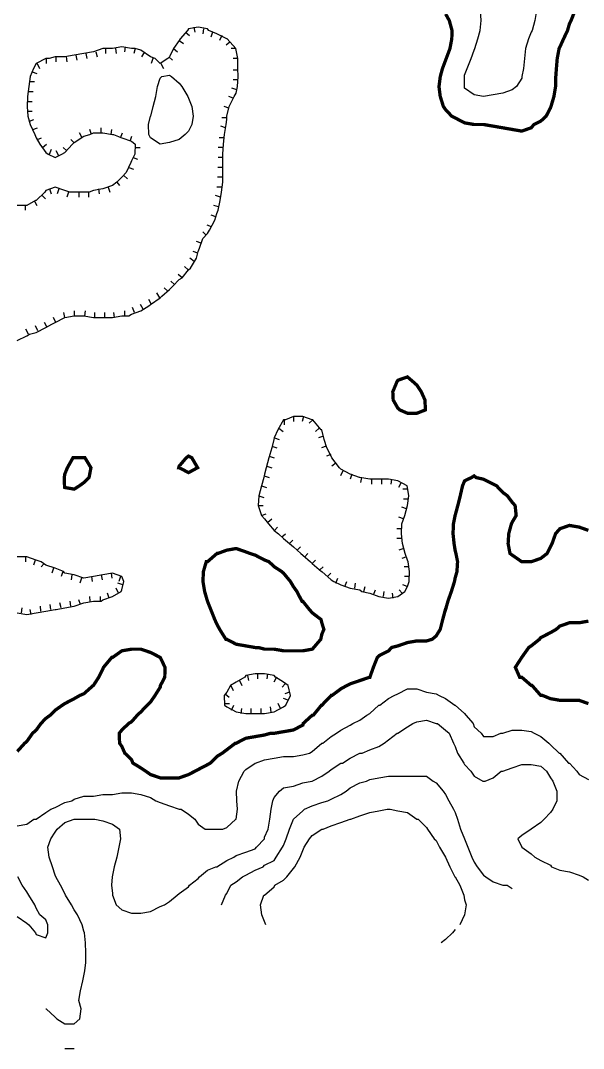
# Model space of a CAD drawing. Extents: x 628896 to 629881, y 4519193 to 4520125.
# Drawn here: x 629102.7 to 629273.2, y 4519224.5 to 4519536 of the extents above; entities that cross this region are included whole.
import ezdxf

# ---------------------------------------------------------------- set-up
doc = ezdxf.new("R2010")
doc.units = 0

msp = doc.modelspace()

# ---------------------------------------------------------------- linework, layer by layer
at = {"layer": 'GSLAYER', "linetype": 'CONTINUOUS', "const_width": 1, "flags": 128}
for points in [[(629270.625, 4519539), (629269.4375, 4519536), (629268.9375, 4519535), (629268.375, 4519533), (629267.1875, 4519530.5), (629266.0625, 4519528), (629265.8125, 4519527.5), (629265.25, 4519524.5), (629265, 4519521.5), (629264.8125, 4519519), (629264.75, 4519516), (629264.25, 4519513), (629263.375, 4519510), (629263.1875, 4519509.5), (629261.875, 4519507), (629260.25, 4519505.5), (629258.1875, 4519504.5), (629257.375, 4519503.5), (629254.5, 4519502.5), (629251.625, 4519503), (629248.75, 4519503.5), (629245.875, 4519504), (629242.9375, 4519504.5), (629240.0625, 4519504.5), (629237.1875, 4519505), (629234.3125, 4519506.5), (629233.3125, 4519507), (629231.4375, 4519509), (629230.75, 4519510), (629229.8125, 4519513), (629229.4375, 4519516), (629229.8125, 4519519), (629230.5, 4519521.5), (629231.4375, 4519524), (629231.625, 4519524.5), (629232.75, 4519527.5), (629233.3125, 4519530.5), (629233.375, 4519533), (629232.5625, 4519536), (629231.4375, 4519538)], [(629217.5625, 4519418), (629217, 4519418.5), (629215.5625, 4519421), (629215.4375, 4519423.5), (629216.6875, 4519426.5), (629217, 4519427), (629219.875, 4519428), (629221.625, 4519426.5), (629222.75, 4519425.5), (629224.0625, 4519423.5), (629225.1875, 4519421), (629225.3125, 4519418), (629222.75, 4519417), (629219.875, 4519417), (629217.5625, 4519418)], [(629116, 4519395), (629115.9375, 4519397.5), (629116.0625, 4519398.5), (629116.875, 4519400.5), (629118.5625, 4519403.5), (629118.9375, 4519403.5), (629121.875, 4519403.5), (629122.1875, 4519403.5), (629124, 4519400.5), (629123.4375, 4519397.5), (629121.875, 4519396), (629120.5, 4519395), (629118.9375, 4519394), (629116.0625, 4519394.5), (629116, 4519395)], [(629150.625, 4519400.5), (629150.75, 4519401), (629152.875, 4519403.5), (629153.5625, 4519404), (629154.5625, 4519403.5), (629156.3125, 4519400.5), (629153.5625, 4519399), (629150.75, 4519400.5), (629150.625, 4519400.5)], [(629101.6875, 4519314.5), (629103.9375, 4519317), (629104.5625, 4519317.5), (629106.3125, 4519320), (629107.4375, 4519321), (629108.875, 4519323), (629110.3125, 4519324.5), (629111.6875, 4519325.5), (629113.1875, 4519327), (629115.3125, 4519328.5), (629116.0625, 4519329), (629118.9375, 4519330.5), (629120.6875, 4519331.5), (629121.875, 4519332), (629124.6875, 4519334.5), (629124.75, 4519334.5), (629126.375, 4519337), (629127.625, 4519339.5), (629127.8125, 4519340), (629130.3125, 4519343), (629130.5625, 4519343), (629133.375, 4519345), (629136.3125, 4519345.5), (629139.125, 4519345.5), (629142.0625, 4519344.5), (629145, 4519343), (629145, 4519343), (629146.4375, 4519340), (629146.375, 4519337), (629145.0625, 4519334.5), (629145, 4519334), (629143.4375, 4519331.5), (629142.0625, 4519329.5), (629141.0625, 4519328.5), (629139.125, 4519326.5), (629138.0625, 4519325.5), (629136.3125, 4519323.5), (629135.4375, 4519323), (629133.375, 4519321), (629132.5625, 4519320), (629132.6875, 4519317), (629133.375, 4519316), (629134.25, 4519314), (629136.3125, 4519312), (629136.6875, 4519311), (629139.125, 4519309.5), (629140.625, 4519308.5), (629142.0625, 4519307.5), (629145, 4519306.5), (629147.8125, 4519306.5), (629150.75, 4519306.5), (629153.5625, 4519307.5), (629155.5, 4519308.5), (629156.4375, 4519309), (629159.3125, 4519310.5), (629160.1875, 4519311), (629162.1875, 4519313), (629163.8125, 4519314), (629165.125, 4519315), (629167.75, 4519317), (629168, 4519317), (629170.875, 4519318.5), (629173.75, 4519319), (629176.625, 4519319.5), (629178.375, 4519320), (629179.5, 4519320), (629182.375, 4519320.5), (629185.3125, 4519321), (629188.1875, 4519322.5), (629188.3125, 4519323), (629191.0625, 4519325.5), (629191.375, 4519325.5), (629193.8125, 4519328.5), (629193.9375, 4519328.5), (629196.8125, 4519331.5), (629197.0625, 4519331.5), (629199.75, 4519333.5), (629201.5625, 4519334.5), (629202.5625, 4519335), (629205.5, 4519336), (629208.4375, 4519337), (629208.5, 4519337), (629209.5625, 4519340), (629210.75, 4519343), (629211.25, 4519343.5), (629214.1875, 4519345), (629215.0625, 4519346), (629217, 4519346.5), (629219.875, 4519347.5), (629222.75, 4519348), (629225.6875, 4519348), (629227.375, 4519348.5), (629228.5625, 4519349.5), (629229.8125, 4519351.5), (629230.5625, 4519354.5), (629231.375, 4519357.5), (629231.4375, 4519357.5), (629232.125, 4519360), (629233.1875, 4519363), (629234.125, 4519366), (629234.3125, 4519367), (629234.875, 4519369), (629235.0625, 4519372), (629234.5625, 4519374.5), (629234.3125, 4519375.5), (629234, 4519377.5), (629233.6875, 4519380.5), (629233.8125, 4519383.5), (629234.3125, 4519386), (629235.125, 4519389), (629235.875, 4519392), (629236.5625, 4519395), (629237.1875, 4519396.5), (629239.25, 4519397.5), (629240.0625, 4519398), (629240.6875, 4519397.5), (629242.9375, 4519397), (629245.875, 4519395.5), (629246.875, 4519395), (629248.75, 4519393), (629250.125, 4519392), (629251.625, 4519390), (629252.5, 4519389), (629252.8125, 4519386), (629251.625, 4519384), (629251.375, 4519383.5), (629250.5625, 4519380.5), (629250.375, 4519377.5), (629250.9375, 4519374.5), (629251.625, 4519374), (629254.5, 4519372), (629257.375, 4519372), (629260.25, 4519373), (629262.1875, 4519374.5), (629263.1875, 4519376.5), (629263.6875, 4519377.5), (629264.75, 4519380.5), (629266.0625, 4519382), (629268.9375, 4519383), (629271.875, 4519382.5), (629274.6875, 4519381.5)], [(629174.6875, 4519346), (629173.75, 4519346), (629170.875, 4519346.5), (629168, 4519347), (629165.125, 4519348.5), (629164.875, 4519348.5), (629163, 4519351.5), (629162.1875, 4519353), (629161.5, 4519354.5), (629160.3125, 4519357.5), (629159.3125, 4519360), (629158.4375, 4519363), (629157.9375, 4519366), (629158.0625, 4519369), (629158.9375, 4519372), (629159.3125, 4519372), (629162.1875, 4519374.5), (629162.4375, 4519374.5), (629165.125, 4519375.5), (629168, 4519376), (629170.875, 4519375), (629172.1875, 4519374.5), (629173.75, 4519374), (629176.625, 4519372.5), (629177.9375, 4519372), (629179.5, 4519370.5), (629181.8125, 4519369), (629182.375, 4519368.5), (629184.4375, 4519366), (629185.3125, 4519364.5), (629186.375, 4519363), (629187.9375, 4519360), (629188.1875, 4519360), (629190.1875, 4519357.5), (629191.0625, 4519356.5), (629193.6875, 4519354.5), (629193.9375, 4519353.5), (629194.5625, 4519351.5), (629193.9375, 4519350), (629193.625, 4519348.5), (629191.5, 4519346), (629191.0625, 4519345.5), (629188.1875, 4519345), (629185.3125, 4519345), (629182.375, 4519345), (629179.5, 4519345.5), (629176.625, 4519345.5), (629174.6875, 4519346)], [(629274.6875, 4519354), (629271.875, 4519353.5), (629268.9375, 4519353.5), (629266.0625, 4519352.5), (629264.9375, 4519351.5), (629263.1875, 4519350.5), (629260.25, 4519349), (629259.875, 4519348.5), (629257.375, 4519346.5), (629256.625, 4519346), (629254.5, 4519343), (629254.5, 4519343), (629252.5625, 4519340), (629253.875, 4519337), (629254.5, 4519337), (629257.375, 4519334.5), (629257.625, 4519334.5), (629260.25, 4519331.5), (629260.75, 4519331.5), (629263.1875, 4519330.5), (629266.0625, 4519330), (629268.9375, 4519330), (629271.875, 4519330), (629274.6875, 4519329)]]:
    msp.add_lwpolyline(points, dxfattribs=at)
at = {"layer": 'GSLAYER', "linetype": 'CONTINUOUS', "flags": 128}
for points in [[(629237.125, 4519516), (629237.125, 4519519), (629237.1875, 4519519.5), (629238, 4519521.5), (629239.1875, 4519524.5), (629240.0625, 4519527), (629240.25, 4519527.5), (629241.25, 4519530.5), (629241.875, 4519533), (629242.1875, 4519536), (629242, 4519539)], [(629258.9375, 4519539), (629258.5, 4519536), (629257.6875, 4519533), (629257.375, 4519532.5), (629256.5625, 4519530.5), (629255.625, 4519527.5), (629255.375, 4519524.5), (629255, 4519521.5), (629254.5, 4519519), (629254.5, 4519518.5), (629252.9375, 4519516), (629251.625, 4519515), (629248.75, 4519514), (629245.875, 4519513.5), (629242.9375, 4519513), (629240.0625, 4519513.5), (629237.1875, 4519515.5), (629237.125, 4519516)], [(629101.6875, 4519439), (629104.5625, 4519440.5), (629105.375, 4519441), (629107.4375, 4519441.5), (629110.3125, 4519443), (629112.125, 4519444), (629113.1875, 4519444.5), (629116.0625, 4519446), (629118.9375, 4519446.5), (629121.875, 4519446.5), (629124.75, 4519446), (629127.625, 4519446), (629130.5625, 4519446), (629133.375, 4519446.5), (629135.4375, 4519446.5), (629136.3125, 4519447), (629139.125, 4519448), (629141.5, 4519449.5), (629142.0625, 4519450), (629145, 4519452), (629145.5, 4519452.5), (629147.8125, 4519454.5), (629148.8125, 4519455.5), (629150.75, 4519457.5), (629151.625, 4519458), (629153.5625, 4519460.5), (629154.125, 4519461), (629155.9375, 4519464), (629156.4375, 4519466), (629156.875, 4519467), (629157.875, 4519470), (629159.3125, 4519471.5), (629159.9375, 4519472.5), (629161.5625, 4519475.5), (629162.1875, 4519477.5), (629162.5625, 4519478.5), (629163.125, 4519481.5), (629163.5625, 4519484), (629163.9375, 4519487), (629163.9375, 4519490), (629164, 4519493), (629164, 4519495.5), (629164.125, 4519498.5), (629164.4375, 4519501.5), (629165, 4519504.5), (629165.125, 4519506), (629165.1875, 4519507), (629165.875, 4519510), (629167.4375, 4519513), (629168, 4519514), (629168.375, 4519516), (629168.5625, 4519519), (629168.5, 4519521.5), (629168.5, 4519524.5), (629168, 4519527), (629167.9375, 4519527.5), (629165.25, 4519530.5), (629165.125, 4519530.5), (629162.1875, 4519532), (629159.75, 4519533), (629159.3125, 4519533.5), (629156.4375, 4519534), (629153.5625, 4519533.5), (629153.25, 4519533), (629151, 4519530.5), (629150.75, 4519530), (629149, 4519527.5), (629147.8125, 4519525), (629147.3125, 4519524.5), (629145, 4519523), (629143.4375, 4519524.5), (629142.0625, 4519525), (629139.125, 4519527), (629137.375, 4519527.5), (629136.3125, 4519527.5), (629133.375, 4519528), (629130.5625, 4519527.5), (629128.1875, 4519527.5), (629127.625, 4519527.5), (629124.75, 4519526.5), (629121.875, 4519526), (629118.9375, 4519525.5), (629116.0625, 4519525), (629113.1875, 4519525), (629111.3125, 4519524.5), (629110.3125, 4519524.5), (629107.4375, 4519523), (629106.5625, 4519521.5), (629105.5625, 4519519), (629105.1875, 4519516), (629104.75, 4519513), (629104.6875, 4519510), (629104.875, 4519507), (629105.625, 4519504.5), (629107, 4519501.5), (629107.4375, 4519500.5), (629108.5625, 4519498.5), (629110.3125, 4519496), (629111, 4519495.5), (629113.1875, 4519494.5), (629115.1875, 4519495.5), (629116.0625, 4519496), (629118.375, 4519498.5), (629118.9375, 4519499), (629121.875, 4519501), (629123.625, 4519501.5), (629124.75, 4519502), (629127.625, 4519502), (629130.5625, 4519501.5), (629130.8125, 4519501.5), (629133.375, 4519500.5), (629136.3125, 4519499.5), (629137.4375, 4519498.5), (629137.3125, 4519495.5), (629136.3125, 4519493.5), (629136.125, 4519493), (629134.625, 4519490), (629133.375, 4519488.5), (629131.875, 4519487), (629130.5625, 4519486), (629127.625, 4519485), (629124.75, 4519484.5), (629123.4375, 4519484), (629121.875, 4519484), (629118.9375, 4519484), (629117.5625, 4519484), (629116.0625, 4519484.5), (629113.1875, 4519485.5), (629110.3125, 4519484.5), (629110.0625, 4519484), (629107.4375, 4519481.5), (629107.1875, 4519481.5), (629104.5625, 4519480), (629101.6875, 4519480)], [(629152.6875, 4519532.5), (629153.875, 4519531.5)], [(629155.125, 4519534), (629155.4375, 4519532.5)], [(629158.125, 4519533.5), (629157.875, 4519532)], [(629160.875, 4519532.5), (629160.3125, 4519531)], [(629150.75, 4519530), (629152, 4519529)], [(629163.625, 4519531.5), (629162.9375, 4519530)], [(629166.0625, 4519529.5), (629165, 4519528.5)], [(629119.4375, 4519525.5), (629119.6875, 4519524)], [(629122.4375, 4519526), (629122.75, 4519524.5)], [(629125.4375, 4519526.5), (629125.9375, 4519525)], [(629128.375, 4519527.5), (629128.375, 4519526)], [(629131.4375, 4519527.5), (629131.625, 4519526)], [(629134.375, 4519528), (629134.125, 4519526.5)], [(629137.375, 4519527.5), (629137, 4519526)], [(629140.1875, 4519526.5), (629139.3125, 4519525)], [(629149, 4519527.5), (629150.1875, 4519526.5)], [(629167.9375, 4519527.5), (629166.4375, 4519527.5)], [(629107.6875, 4519523), (629108.375, 4519521.5)], [(629110.4375, 4519524.5), (629110.4375, 4519523)], [(629113.375, 4519525), (629113.375, 4519523.5)], [(629116.5, 4519525), (629116.6875, 4519523.5)], [(629142.75, 4519524.5), (629142.25, 4519523)], [(629145.1875, 4519523), (629145.9375, 4519521.5)], [(629147.625, 4519525), (629148.6875, 4519524)], [(629168.5, 4519524.5), (629167.0625, 4519524.5)], [(629106.25, 4519520.5), (629107.625, 4519520)], [(629141.5625, 4519501.5), (629141.4375, 4519504.5), (629142.0625, 4519507), (629142.125, 4519507), (629142.875, 4519510), (629143.625, 4519513), (629144.125, 4519516), (629145, 4519518.5), (629145.5, 4519519), (629147.8125, 4519519.5), (629148.375, 4519519), (629150.75, 4519517), (629151.5625, 4519516), (629153.3125, 4519513), (629153.5625, 4519512.5), (629154.5625, 4519510), (629154.9375, 4519507), (629154.5625, 4519504.5), (629153.5625, 4519502.5), (629152.5625, 4519501.5), (629150.75, 4519500), (629147.8125, 4519499), (629145, 4519498.5), (629142.0625, 4519500.5), (629141.5625, 4519501.5)], [(629168.5, 4519521), (629167.0625, 4519521)], [(629105.375, 4519517.5), (629106.9375, 4519517.5)], [(629168.5, 4519518), (629167.0625, 4519518)], [(629105, 4519514.5), (629106.5, 4519514.5)], [(629168.1875, 4519515), (629166.6875, 4519515.5)], [(629104.6875, 4519511.5), (629106.25, 4519511.5)], [(629165.75, 4519509.5), (629164.3125, 4519510)], [(629167.0625, 4519512.5), (629165.75, 4519513)], [(629104.75, 4519508.5), (629106.25, 4519508.5)], [(629105.375, 4519505.5), (629106.75, 4519506)], [(629164.8125, 4519503.5), (629163.3125, 4519504)], [(629165.1875, 4519506.5), (629163.6875, 4519506.5)], [(629106.4375, 4519503), (629107.8125, 4519503.5)], [(629121.375, 4519500.5), (629120.5, 4519502)], [(629124.125, 4519501.5), (629123.625, 4519503)], [(629127.125, 4519502), (629127.125, 4519503.5)], [(629130.125, 4519501.5), (629130.375, 4519503)], [(629133, 4519500.5), (629133.5625, 4519502)], [(629135.875, 4519499.5), (629136.375, 4519501)], [(629107.8125, 4519500), (629109.0625, 4519500.5)], [(629109.375, 4519497.5), (629110.5625, 4519498.5)], [(629116.6875, 4519496.5), (629115.625, 4519497.5)], [(629118.8125, 4519499), (629117.875, 4519500)], [(629137.375, 4519497.5), (629138.875, 4519497.5)], [(629164.125, 4519497.5), (629162.5625, 4519497.5)], [(629164.3125, 4519500.5), (629162.8125, 4519500.5)], [(629111.4375, 4519495.5), (629112.0625, 4519497)], [(629114.25, 4519495), (629113.5, 4519496.5)], [(629136.75, 4519494.5), (629138.125, 4519494)], [(629164, 4519494.5), (629162.5625, 4519494.5)], [(629135.5, 4519491.5), (629136.875, 4519491)], [(629163.9375, 4519491.5), (629162.4375, 4519491.5)], [(629133.9375, 4519489), (629135.125, 4519488)], [(629163.9375, 4519488.5), (629162.375, 4519488.5)], [(629111.4375, 4519485), (629111.9375, 4519483.5)], [(629114.3125, 4519485), (629113.8125, 4519483.5)], [(629126.25, 4519485), (629126.5, 4519483.5)], [(629129.1875, 4519485.5), (629129.6875, 4519484)], [(629131.8125, 4519487), (629132.6875, 4519486)], [(629163.6875, 4519485.5), (629162.1875, 4519485.5)], [(629109.1875, 4519483), (629110.25, 4519482)], [(629117.1875, 4519484), (629116.6875, 4519482.5)], [(629120.3125, 4519484), (629120.3125, 4519482.5)], [(629123.3125, 4519484), (629123.3125, 4519482.5)], [(629163.25, 4519482.5), (629161.75, 4519483)], [(629104.0625, 4519480), (629104.0625, 4519478.5)], [(629106.8125, 4519481.5), (629107.625, 4519480)], [(629162.6875, 4519479.5), (629161.1875, 4519480)], [(629161.875, 4519476.5), (629160.4375, 4519477)], [(629160.5625, 4519473.5), (629159.25, 4519474)], [(629158.9375, 4519471), (629157.875, 4519472)], [(629157.375, 4519468.5), (629155.9375, 4519469)], [(629155.25, 4519463), (629153.9375, 4519464)], [(629156.375, 4519465.5), (629154.9375, 4519466)], [(629153.5, 4519460.5), (629152.3125, 4519461.5)], [(629149.3125, 4519456), (629148.1875, 4519457)], [(629151.625, 4519458), (629150.4375, 4519459)], [(629147.25, 4519454), (629146.1875, 4519455)], [(629142.375, 4519450), (629141.5, 4519451.5)], [(629144.875, 4519452), (629144, 4519453.5)], [(629119.0625, 4519446.5), (629119.0625, 4519448)], [(629122.125, 4519446.5), (629122.375, 4519448)], [(629134.25, 4519446.5), (629134.25, 4519448)], [(629137.1875, 4519447.5), (629136.625, 4519449)], [(629139.875, 4519448.5), (629139.0625, 4519450)], [(629110.75, 4519443), (629109.9375, 4519444.5)], [(629113.375, 4519444.5), (629112.6875, 4519446)], [(629116.0625, 4519446), (629115.8125, 4519447.5)], [(629125.1875, 4519446), (629125.1875, 4519447.5)], [(629128.1875, 4519446), (629128.1875, 4519447.5)], [(629131.1875, 4519446), (629130.9375, 4519447.5)], [(629105.0625, 4519441), (629104.25, 4519442.5)], [(629107.9375, 4519442), (629107.25, 4519443.5)], [(629219.0625, 4519363), (629219.875, 4519364.5), (629220.4375, 4519366), (629220.5, 4519369), (629220.0625, 4519372), (629219.875, 4519372.5), (629219.1875, 4519374.5), (629218.375, 4519377.5), (629218.0625, 4519380.5), (629218.1875, 4519383.5), (629219.0625, 4519386), (629219.875, 4519389), (629219.9375, 4519389), (629220.25, 4519392), (629219.875, 4519394.5), (629219.75, 4519395), (629217, 4519396.5), (629214.1875, 4519397), (629211.25, 4519397), (629208.4375, 4519397), (629205.5, 4519397.5), (629205.3125, 4519397.5), (629202.5625, 4519398.5), (629199.75, 4519400), (629199.25, 4519400.5), (629197, 4519403.5), (629196.8125, 4519404), (629195.4375, 4519406.5), (629194.6875, 4519409), (629193.9375, 4519412), (629193.75, 4519412), (629191.25, 4519415), (629191.0625, 4519415), (629188.1875, 4519416), (629185.3125, 4519416), (629182.9375, 4519415), (629182.375, 4519415), (629180.625, 4519412), (629179.5, 4519409.5), (629179.4375, 4519409), (629178.75, 4519406.5), (629177.9375, 4519403.5), (629177.125, 4519400.5), (629176.625, 4519398.5), (629176.375, 4519397.5), (629175.6875, 4519395), (629174.875, 4519392), (629174.6875, 4519389), (629175.6875, 4519386), (629176.625, 4519385), (629177.75, 4519383.5), (629179.5, 4519381.5), (629180.8125, 4519380.5), (629182.375, 4519379), (629184.125, 4519377.5), (629185.3125, 4519376.5), (629187.625, 4519374.5), (629188.1875, 4519374), (629190.5625, 4519372), (629191.0625, 4519371.5), (629193.8125, 4519369), (629193.9375, 4519369), (629196.8125, 4519366.5), (629197.5625, 4519366), (629199.75, 4519365), (629202.5625, 4519364), (629205.5, 4519363.5), (629206.0625, 4519363), (629208.4375, 4519362.5), (629211.25, 4519361.5), (629214.1875, 4519361), (629217, 4519361.5), (629219.0625, 4519363)], [(629182.5625, 4519415), (629182.5625, 4519413.5)], [(629185.3125, 4519416), (629185.3125, 4519414.5)], [(629188.375, 4519416), (629187.9375, 4519414.5)], [(629191.25, 4519415), (629190.0625, 4519414)], [(629180.875, 4519412.5), (629182.1875, 4519411.5)], [(629193.1875, 4519412.5), (629192, 4519411.5)], [(629179.625, 4519409.5), (629181, 4519409)], [(629194.4375, 4519410), (629192.9375, 4519409.5)], [(629178, 4519404), (629179.5, 4519403.5)], [(629178.8125, 4519407), (629180.3125, 4519406.5)], [(629195.25, 4519407), (629193.8125, 4519406.5)], [(629196.625, 4519404.5), (629195.3125, 4519404)], [(629177.25, 4519401), (629178.75, 4519400.5)], [(629198.25, 4519402), (629197, 4519401)], [(629176.5, 4519398), (629178, 4519397.5)], [(629200.3125, 4519399.5), (629199.625, 4519398)], [(629203.0625, 4519398.5), (629202.5, 4519397)], [(629175.6875, 4519395), (629177.1875, 4519394.5)], [(629206, 4519397.5), (629205.6875, 4519396)], [(629209, 4519397), (629209, 4519395.5)], [(629212, 4519397), (629212, 4519395.5)], [(629215.0625, 4519397), (629214.875, 4519395.5)], [(629218, 4519396), (629217.1875, 4519394.5)], [(629174.875, 4519392), (629176.375, 4519391.5)], [(629219.9375, 4519394), (629218.4375, 4519394)], [(629174.6875, 4519389), (629176.1875, 4519389)], [(629219.625, 4519388), (629218.1875, 4519388.5)], [(629220.125, 4519391), (629218.6875, 4519391)], [(629175.625, 4519386), (629177.0625, 4519386.5)], [(629218.6875, 4519385), (629217.3125, 4519385.5)], [(629177.5625, 4519384), (629178.8125, 4519385)], [(629179.5625, 4519381.5), (629180.5, 4519382.5)], [(629181.875, 4519379.5), (629182.9375, 4519380.5)], [(629218.1875, 4519382), (629216.625, 4519382)], [(629184.125, 4519377.5), (629185.125, 4519378.5)], [(629186.5, 4519375.5), (629187.5, 4519376.5)], [(629218.1875, 4519379), (629216.6875, 4519379)], [(629218.75, 4519376), (629217.3125, 4519375.5)], [(629113.4375, 4519357.5), (629116.0625, 4519358), (629118.9375, 4519358.5), (629121.875, 4519359.5), (629124.75, 4519360), (629127.125, 4519360), (629127.625, 4519360.5), (629130.5625, 4519361.5), (629133.1875, 4519363), (629133.375, 4519363.5), (629133.9375, 4519366), (629133.375, 4519367.5), (629130.5625, 4519368.5), (629127.625, 4519368), (629124.75, 4519367.5), (629121.875, 4519367), (629118.9375, 4519368), (629116.0625, 4519368.5), (629115.6875, 4519369), (629113.1875, 4519370), (629110.3125, 4519371), (629108.9375, 4519372), (629107.4375, 4519372.5), (629104.5625, 4519373.5), (629101.6875, 4519373.5)], [(629104.1875, 4519373.5), (629104.1875, 4519372)], [(629188.8125, 4519373.5), (629189.75, 4519374.5)], [(629219.625, 4519373.5), (629218.1875, 4519373)], [(629107.125, 4519372.5), (629106.625, 4519371)], [(629109.8125, 4519371.5), (629108.9375, 4519370.5)], [(629112.6875, 4519370), (629112.125, 4519368.5)], [(629191.0625, 4519371.5), (629192.0625, 4519372.5)], [(629193.3125, 4519369.5), (629194.375, 4519370.5)], [(629220.3125, 4519370.5), (629218.875, 4519370.5)], [(629115.5, 4519369), (629114.9375, 4519367.5)], [(629118.25, 4519368), (629118.0625, 4519366.5)], [(629121.1875, 4519367), (629120.625, 4519365.5)], [(629124.125, 4519367.5), (629124.375, 4519366)], [(629127.125, 4519368), (629127.4375, 4519366.5)], [(629130.125, 4519368.5), (629130.375, 4519367)], [(629133, 4519367.5), (629132.5, 4519366)], [(629195.625, 4519367.5), (629196.625, 4519368.5)], [(629198.1875, 4519365.5), (629198.75, 4519367)], [(629220.4375, 4519367.5), (629218.9375, 4519367.5)], [(629132.3125, 4519362.5), (629131.625, 4519364)], [(629133.6875, 4519365), (629132.1875, 4519365.5)], [(629200.9375, 4519364.5), (629201.5, 4519366)], [(629203.9375, 4519364), (629204.125, 4519365.5)], [(629206.6875, 4519363), (629207.0625, 4519364.5)], [(629209.625, 4519362), (629210.1875, 4519363.5)], [(629218.25, 4519362.5), (629217.375, 4519363.5)], [(629219.8125, 4519364.5), (629218.5, 4519365)], [(629120.875, 4519359), (629120.375, 4519360.5)], [(629123.8125, 4519360), (629123.625, 4519361.5)], [(629126.9375, 4519360), (629126.9375, 4519361.5)], [(629129.5625, 4519361), (629129.0625, 4519362.5)], [(629212.625, 4519361.5), (629212.8125, 4519363)], [(629215.5625, 4519361), (629215.3125, 4519362.5)], [(629101.6875, 4519356.5), (629104.5625, 4519356), (629107.4375, 4519356.5), (629110.3125, 4519357), (629113.1875, 4519357.5), (629113.4375, 4519357.5)], [(629102.9375, 4519356.5), (629103.125, 4519358)], [(629105.875, 4519356), (629105.625, 4519357.5)], [(629108.875, 4519357), (629108.6875, 4519358.5)], [(629111.875, 4519357.5), (629111.625, 4519359)], [(629114.9375, 4519358), (629114.625, 4519359.5)], [(629117.9375, 4519358.5), (629117.6875, 4519360)], [(629183.0625, 4519328.5), (629184.5, 4519331.5), (629183.75, 4519334.5), (629182.375, 4519335.5), (629179.9375, 4519337), (629179.5, 4519337.5), (629176.625, 4519338), (629173.75, 4519338), (629170.875, 4519337.5), (629170.625, 4519337), (629168, 4519335.5), (629166.25, 4519334.5), (629165.125, 4519332.5), (629164.3125, 4519331.5), (629164.5, 4519328.5), (629165.125, 4519328), (629168, 4519326.5), (629170.875, 4519326), (629173.75, 4519326), (629176.625, 4519326), (629179.5, 4519326.5), (629182.375, 4519328), (629183.0625, 4519328.5)], [(629169, 4519336), (629169.6875, 4519334.5)], [(629171.4375, 4519337.5), (629171.6875, 4519336)], [(629174.4375, 4519338), (629174.4375, 4519336.5)], [(629177.5, 4519338), (629177.25, 4519336.5)], [(629180.25, 4519337), (629179.4375, 4519335.5)], [(629101.6875, 4519292), (629104.5625, 4519292.5), (629106.75, 4519294), (629107.4375, 4519294), (629110.3125, 4519296), (629111.8125, 4519297), (629113.1875, 4519297.5), (629116.0625, 4519299), (629118.25, 4519299.5), (629118.9375, 4519300), (629121.875, 4519301), (629124.75, 4519301), (629127.625, 4519301.5), (629130.5625, 4519301.5), (629133.375, 4519302), (629136.3125, 4519302), (629139.125, 4519301.5), (629142.0625, 4519300.5), (629143.6875, 4519299.5), (629145, 4519299), (629147.8125, 4519298), (629150.75, 4519297), (629151.3125, 4519297), (629153.5625, 4519295.5), (629155.4375, 4519294), (629156.4375, 4519292.5), (629158.5625, 4519291), (629159.3125, 4519291), (629162.1875, 4519291), (629163.9375, 4519291), (629165.125, 4519291.5), (629167.9375, 4519294), (629168, 4519294), (629168.375, 4519297), (629168.1875, 4519299.5), (629168.125, 4519302.5), (629168.8125, 4519305.5), (629170.375, 4519308.5), (629170.875, 4519309), (629173.75, 4519311), (629173.875, 4519311), (629176.625, 4519312), (629179.5, 4519312.5), (629182.375, 4519313), (629185.3125, 4519313), (629188.1875, 4519313.5), (629190.1875, 4519314), (629191.0625, 4519314.5), (629193.9375, 4519317), (629194.25, 4519317), (629196.8125, 4519319), (629198.4375, 4519320), (629199.75, 4519321), (629202.5625, 4519322.5), (629203.375, 4519323), (629205.5, 4519324), (629207.625, 4519325.5), (629208.4375, 4519326), (629211.25, 4519328.5), (629211.5625, 4519328.5), (629214.1875, 4519330.5), (629215.8125, 4519331.5), (629217, 4519332), (629219.875, 4519333.5), (629222.75, 4519333.5), (629225.6875, 4519332.5), (629228.5625, 4519332), (629229.5, 4519331.5), (629231.4375, 4519330.5), (629234.25, 4519328.5), (629234.3125, 4519328.5), (629237.1875, 4519326), (629237.5625, 4519325.5), (629239.75, 4519323), (629240.0625, 4519322), (629242.25, 4519320), (629242.9375, 4519319), (629245.875, 4519319), (629248.125, 4519320), (629248.75, 4519320), (629251.625, 4519321), (629254.5, 4519321), (629257.375, 4519320.5), (629258.3125, 4519320), (629260.25, 4519319), (629262.6875, 4519317), (629263.1875, 4519316.5), (629265.875, 4519314), (629266.0625, 4519314), (629268.625, 4519311), (629268.9375, 4519311), (629271.1875, 4519308.5), (629271.875, 4519307.5), (629274.6875, 4519306)], [(629166.375, 4519334.5), (629167.0625, 4519333)], [(629182.8125, 4519335), (629181.9375, 4519334)], [(629184.1875, 4519332.5), (629182.6875, 4519332)], [(629164.6875, 4519332), (629165.875, 4519331)], [(629183.75, 4519330), (629182.375, 4519330.5)], [(629164.4375, 4519329), (629165.9375, 4519329)], [(629166.625, 4519327), (629167.3125, 4519328.5)], [(629169.5, 4519326), (629169.6875, 4519327.5)], [(629172.5, 4519326), (629172.5, 4519327.5)], [(629175.5625, 4519326), (629175.5625, 4519327.5)], [(629178.5625, 4519326.5), (629178.375, 4519328)], [(629181.375, 4519327.5), (629180.6875, 4519329)], [(629110.3125, 4519236.5), (629110.4375, 4519236.5), (629113.1875, 4519234), (629113.6875, 4519233.5), (629116.0625, 4519232), (629118.9375, 4519232), (629120.6875, 4519233.5), (629121, 4519236.5), (629120.3125, 4519239), (629120.875, 4519242), (629121.5625, 4519245), (629121.875, 4519246.5), (629122.125, 4519248), (629122.4375, 4519250.5), (629122.5, 4519253.5), (629122.3125, 4519256.5), (629122.0625, 4519259.5), (629121.875, 4519260), (629121.375, 4519262), (629119.9375, 4519265), (629118.9375, 4519266.5), (629118.125, 4519268), (629116.3125, 4519271), (629116.0625, 4519271.5), (629114.75, 4519274), (629113.375, 4519276.5), (629113.1875, 4519277), (629112.375, 4519279.5), (629111.375, 4519282.5), (629110.9375, 4519285.5), (629111.875, 4519288), (629113.1875, 4519290), (629113.8125, 4519291), (629116.0625, 4519293), (629118.9375, 4519294), (629120.0625, 4519294), (629121.875, 4519294), (629124.75, 4519294), (629125.1875, 4519294), (629127.625, 4519293.5), (629130.5625, 4519292.5), (629132.6875, 4519291), (629133, 4519288), (629132.5, 4519285.5), (629131.8125, 4519282.5), (629131, 4519279.5), (629130.5625, 4519277), (629130.4375, 4519276.5), (629130.25, 4519274), (629130.5625, 4519271.5), (629130.5625, 4519271), (629131.625, 4519268), (629133.375, 4519266.5), (629136.3125, 4519265.5), (629139.125, 4519265.5), (629142.0625, 4519266), (629145, 4519267.5), (629146.3125, 4519268), (629147.8125, 4519269), (629150.125, 4519271), (629150.75, 4519271.5), (629153.5625, 4519273.5), (629153.875, 4519274), (629156.4375, 4519276), (629156.875, 4519276.5), (629159.3125, 4519278.5), (629161.875, 4519279.5), (629162.1875, 4519279.5), (629165.125, 4519281.5), (629167.25, 4519282.5), (629168, 4519283), (629170.875, 4519284), (629173.75, 4519285), (629174.1875, 4519285.5), (629176.625, 4519288), (629176.625, 4519288.5), (629177.6875, 4519291), (629178.1875, 4519294), (629178.5625, 4519297), (629179.125, 4519299.5), (629179.5, 4519300.5), (629181.125, 4519302.5), (629182.375, 4519303.5), (629185.3125, 4519304), (629188.1875, 4519305), (629190.875, 4519305.5), (629191.0625, 4519305.5), (629193.9375, 4519307), (629196.125, 4519308.5), (629196.8125, 4519309), (629199.75, 4519311), (629200.25, 4519311), (629202.5625, 4519312.5), (629205.5, 4519314), (629206.1875, 4519314), (629208.4375, 4519315), (629211.25, 4519316), (629212.8125, 4519317), (629214.1875, 4519318), (629216.75, 4519320), (629217, 4519320), (629219.875, 4519322), (629221.5, 4519323), (629222.75, 4519323.5), (629225.6875, 4519324), (629228.5625, 4519323), (629229, 4519323), (629231.4375, 4519321), (629232.5, 4519320), (629233.8125, 4519317), (629234.3125, 4519316), (629235.0625, 4519314), (629236.9375, 4519311), (629237.1875, 4519310.5), (629239.0625, 4519308.5), (629240.0625, 4519307), (629242.75, 4519305.5), (629242.9375, 4519305.5), (629243.375, 4519305.5), (629245.875, 4519306.5), (629248.25, 4519308.5), (629248.75, 4519308.5), (629251.625, 4519309.5), (629254.5, 4519310.5), (629257.375, 4519310.5), (629260.25, 4519310), (629262, 4519308.5), (629263.1875, 4519306.5), (629263.875, 4519305.5), (629265.125, 4519302.5), (629265.125, 4519299.5), (629263.875, 4519297), (629263.1875, 4519296), (629261.25, 4519294), (629260.25, 4519293), (629257.375, 4519291), (629254.5, 4519289), (629253.3125, 4519288), (629254.5, 4519285.5), (629254.5625, 4519285.5), (629257.375, 4519283.5), (629258.5, 4519282.5), (629260.25, 4519281.5), (629263.1875, 4519280), (629263.5, 4519279.5), (629266.0625, 4519278.5), (629268.9375, 4519278), (629271.875, 4519277), (629273.0625, 4519276.5), (629274.6875, 4519275.5)], [(629163.5625, 4519268), (629164.8125, 4519271), (629165.125, 4519271.5), (629166.375, 4519274), (629168, 4519275), (629169.875, 4519276.5), (629170.875, 4519277), (629173.75, 4519278.5), (629176.125, 4519279.5), (629176.625, 4519280), (629179.5, 4519281.5), (629180.125, 4519282.5), (629182.0625, 4519285.5), (629182.375, 4519286), (629183.125, 4519288), (629184.125, 4519291), (629185.3125, 4519294), (629185.3125, 4519294), (629188.1875, 4519296.5), (629188.6875, 4519297), (629191.0625, 4519298), (629193.9375, 4519299), (629195.8125, 4519299.5), (629196.8125, 4519300), (629199.75, 4519301.5), (629201.3125, 4519302.5), (629202.5625, 4519303.5), (629205.5, 4519305), (629207.4375, 4519305.5), (629208.4375, 4519306), (629211.25, 4519306.5), (629214.1875, 4519307), (629217, 4519307), (629219.875, 4519307), (629222.75, 4519307), (629225.6875, 4519307), (629227.625, 4519305.5), (629228.5625, 4519305), (629230.6875, 4519302.5), (629231.4375, 4519301.5), (629232.4375, 4519299.5), (629233.875, 4519297), (629234.3125, 4519296), (629235, 4519294), (629235.9375, 4519291), (629237.125, 4519288), (629237.1875, 4519288), (629238.1875, 4519285.5), (629239.375, 4519282.5), (629240.0625, 4519281), (629241, 4519279.5), (629242.9375, 4519277), (629243.625, 4519276.5), (629245.875, 4519275), (629248.75, 4519274), (629250.0625, 4519274), (629251.625, 4519273)], [(629177, 4519262), (629176.625, 4519263), (629175.75, 4519265), (629175.375, 4519268), (629176.375, 4519271), (629176.625, 4519271), (629179.5, 4519273.5), (629179.75, 4519274), (629182.375, 4519275.5), (629183.375, 4519276.5), (629185.3125, 4519279), (629185.8125, 4519279.5), (629187.375, 4519282.5), (629188.1875, 4519284.5), (629188.625, 4519285.5), (629190.1875, 4519288), (629191.0625, 4519289), (629193.9375, 4519291), (629194.375, 4519291), (629196.8125, 4519292), (629199.75, 4519293), (629202.5625, 4519294), (629202.6875, 4519294), (629205.5, 4519295), (629208.4375, 4519296), (629211.25, 4519296.5), (629213.75, 4519297), (629214.1875, 4519297), (629214.6875, 4519297), (629217, 4519296.5), (629219.875, 4519296), (629222.75, 4519294), (629223.125, 4519294), (629225.6875, 4519291.5), (629226, 4519291), (629227.9375, 4519288), (629228.5625, 4519287.5), (629229.625, 4519285.5), (629231.375, 4519282.5), (629231.4375, 4519282.5), (629232.75, 4519279.5), (629234.1875, 4519276.5), (629234.3125, 4519276.5), (629235.75, 4519274), (629236.9375, 4519271), (629237.1875, 4519269.5), (629237.625, 4519268), (629237.1875, 4519265), (629235.75, 4519262)], [(629101.6875, 4519264.5), (629104.5625, 4519262.5), (629105.1875, 4519262), (629107.1875, 4519259.5), (629107.4375, 4519259), (629110.3125, 4519258), (629110.9375, 4519259.5), (629110.9375, 4519262), (629110.3125, 4519263.5), (629108.5625, 4519265), (629107.4375, 4519267), (629107, 4519268), (629105.1875, 4519271), (629104.5625, 4519272), (629103.125, 4519274), (629101.8125, 4519276.5)], [(629234.3125, 4519260.5), (629233.5, 4519259.5), (629231.4375, 4519257.5), (629230.0625, 4519256.5)], [(629116.0625, 4519224.5), (629118.9375, 4519224.5)]]:
    msp.add_lwpolyline(points, dxfattribs=at)

doc.saveas('drawing.dxf')
